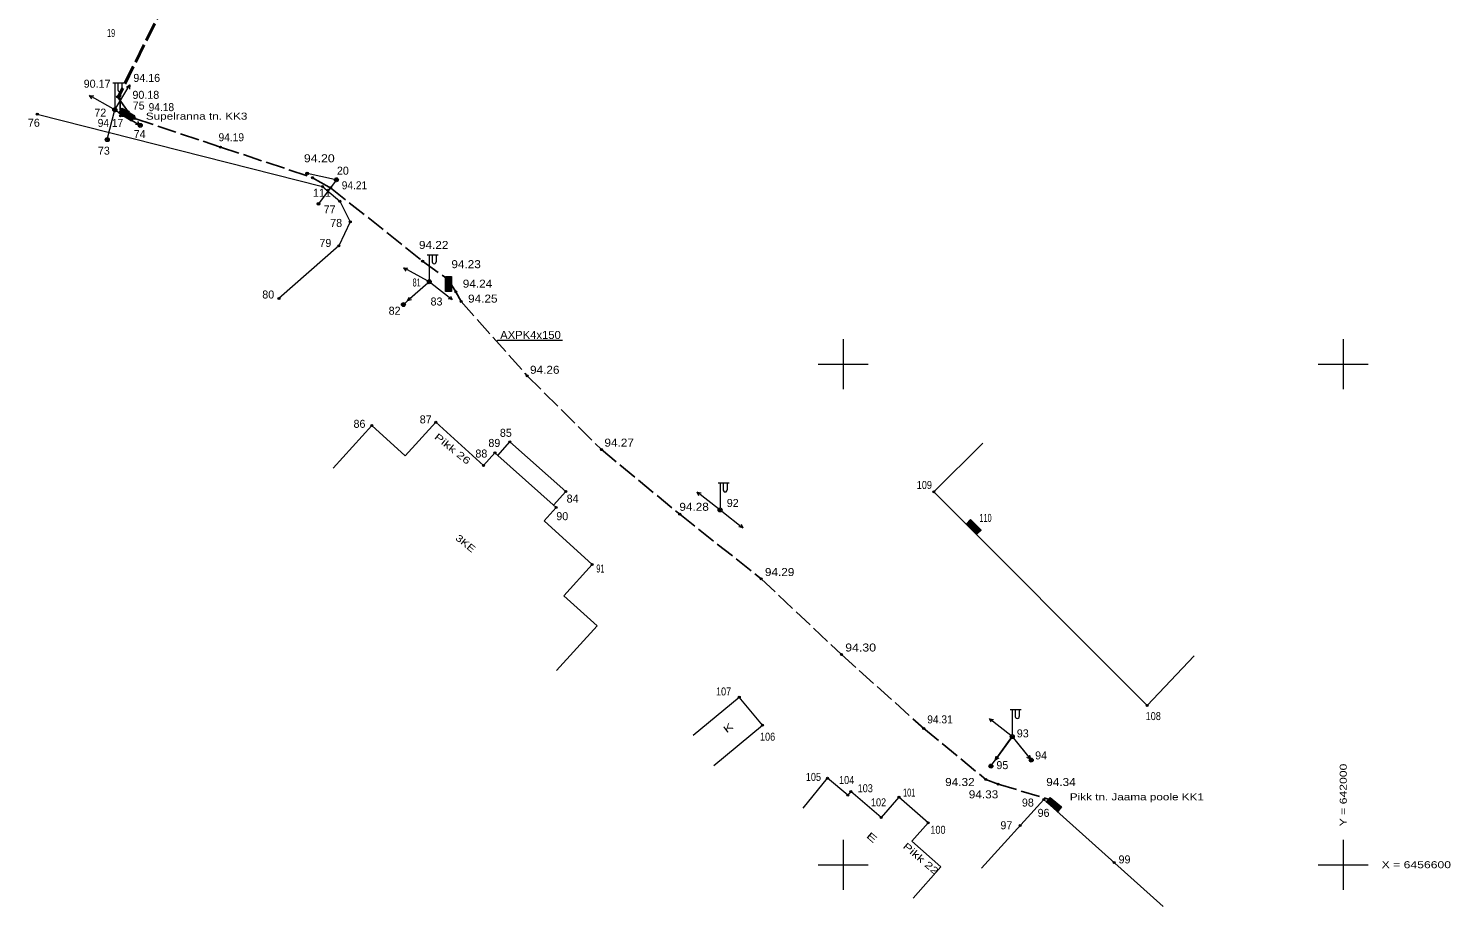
# Model space of a CAD drawing. Extents: x 641822 to 642020, y 6456596 to 6456802.
# Drawn here: x 641868.6 to 642010.7, y 6456595.8 to 6456683.6 of the extents above; entities that cross this region are included whole.
import ezdxf
from ezdxf.enums import TextEntityAlignment as Align

# ---------------------------------------------------------------- set-up
doc = ezdxf.new("R2010")
doc.units = 0
doc.header["$LTSCALE"] = 0.32
doc.header["$PDMODE"] = 32
doc.header["$PDSIZE"] = 0.16
doc.linetypes.add('LONG_DASHED', pattern=[7.5, 6, -1.5])
for name, color, linetype, lineweight in [('1', 7, 'Continuous', 13), ('11', 7, 'Continuous', 13), ('12', 7, 'Continuous', 13), ('13', 7, 'Continuous', 13), ('2', 7, 'Continuous', 13), ('21', 7, 'Continuous', 13), ('27', 7, 'Continuous', 13), ('28', 7, 'Continuous', 13), ('48', 7, 'Continuous', 13), ('49', 7, 'Continuous', 13), ('54', 7, 'Continuous', 13), ('57', 7, 'Continuous', 13), ('61', 7, 'Continuous', 13)]:
    doc.layers.add(name, color=color, linetype=linetype, lineweight=lineweight)
doc.layers.add('62', color=7, linetype='Continuous')

msp = doc.modelspace()

# ---------------------------------------------------------------- hatches: boundary and pattern name
at = {"layer": '27'}
for points in [[(641879.2, 6456674.81), (641877.61, 6456675.1), (641877.93, 6456675.6)], [(641879.2, 6456674.81), (641878.88, 6456674.3), (641877.61, 6456675.1)], [(641910.25, 6456658.78), (641910.85, 6456658.78), (641910.85, 6456657.28)], [(641910.25, 6456658.78), (641910.85, 6456657.28), (641910.25, 6456657.28)], [(641962.33, 6456634.07), (641962.75, 6456634.49), (641963.81, 6456633.43)], [(641962.33, 6456634.07), (641963.81, 6456633.43), (641963.39, 6456633.01)], [(641970.31, 6456606.27), (641970.69, 6456606.73), (641971.84, 6456605.77)], [(641970.31, 6456606.27), (641971.84, 6456605.77), (641971.46, 6456605.31)]]:
    msp.add_hatch(color=256, dxfattribs=at).paths.add_polyline_path(points)
at = {"layer": '54'}
for points in [[(641877.58, 6456676.71, 1), (641877.38, 6456676.71, 1)], [(641877.8, 6456676.82, 1), (641877.6, 6456676.82, 1)], [(641877.31, 6456675.42, 1), (641877.11, 6456675.42, 1)], [(641878.64, 6456675.22, 1), (641878.44, 6456675.22, 1)], [(641869.56, 6456674.99, 1), (641869.36, 6456674.99, 1)], [(641877.87, 6456674.82, 1), (641877.67, 6456674.82, 1)], [(641878.55, 6456675.02, 1), (641878.35, 6456675.02, 1)], [(641879.32, 6456674.56, 1), (641879.12, 6456674.56, 1)], [(641879.85, 6456673.87, 1), (641879.65, 6456673.87, 1)], [(641876.56, 6456672.44, 1), (641876.36, 6456672.44, 1)], [(641887.88, 6456671.7, 1), (641887.68, 6456671.7, 1)], [(641897.07, 6456668.64, 1), (641896.87, 6456668.64, 1)], [(641899.46, 6456668.43, 1), (641899.26, 6456668.43, 1)], [(641898.06, 6456667.75, 1), (641897.86, 6456667.75, 1)], [(641898.87, 6456667.64, 1), (641898.67, 6456667.64, 1)], [(641899.8, 6456666.28, 1), (641899.6, 6456666.28, 1)], [(641900.85, 6456664.22, 1), (641900.65, 6456664.22, 1)], [(641899.69, 6456661.82, 1), (641899.49, 6456661.82, 1)], [(641908.08, 6456660.3, 1), (641907.88, 6456660.3, 1)], [(641908.74, 6456658.24, 1), (641908.54, 6456658.24, 1)], [(641910.62, 6456658.46, 1), (641910.42, 6456658.46, 1)], [(641910.67, 6456657.98, 1), (641910.47, 6456657.98, 1)], [(641893.72, 6456656.57, 1), (641893.52, 6456656.57, 1)], [(641911.4, 6456657.23, 1), (641911.2, 6456657.23, 1)], [(641906.16, 6456655.97, 1), (641905.96, 6456655.97, 1)], [(641911.92, 6456656.28, 1), (641911.72, 6456656.28, 1)], [(641918.53, 6456648.85, 1), (641918.33, 6456648.85, 1)], [(641903, 6456643.88, 1), (641902.8, 6456643.88, 1)], [(641909.39, 6456644.2, 1), (641909.19, 6456644.2, 1)], [(641915.31, 6456641.16, 1), (641915.11, 6456641.16, 1)], [(641916.8, 6456642.24, 1), (641916.6, 6456642.24, 1)], [(641925.95, 6456641.47, 1), (641925.75, 6456641.47, 1)], [(641914.15, 6456639.88, 1), (641913.95, 6456639.88, 1)], [(641922.39, 6456637.29, 1), (641922.19, 6456637.29, 1)], [(641959.17, 6456637.25, 1), (641958.97, 6456637.25, 1)], [(641921.42, 6456635.7, 1), (641921.22, 6456635.7, 1)], [(641937.81, 6456635.44, 1), (641937.61, 6456635.44, 1)], [(641933.77, 6456635.02, 1), (641933.57, 6456635.02, 1)], [(641963.29, 6456633.88, 1), (641963.09, 6456633.88, 1)], [(641925.02, 6456629.99, 1), (641924.82, 6456629.99, 1)], [(641941.91, 6456628.57, 1), (641941.71, 6456628.57, 1)], [(641949.94, 6456621, 1), (641949.74, 6456621, 1)], [(641939.73, 6456616.74, 1), (641939.53, 6456616.74, 1)], [(641980.5, 6456615.91, 1), (641980.3, 6456615.91, 1)], [(641942.04, 6456613.94, 1), (641941.84, 6456613.94, 1)], [(641958.16, 6456613.62, 1), (641957.96, 6456613.62, 1)], [(641967.02, 6456612.8, 1), (641966.82, 6456612.8, 1)], [(641964.88, 6456609.85, 1), (641964.68, 6456609.85, 1)], [(641968.91, 6456610.45, 1), (641968.71, 6456610.45, 1)], [(641948.55, 6456608.63, 1), (641948.35, 6456608.63, 1)], [(641964.38, 6456608.52, 1), (641964.18, 6456608.52, 1)], [(641950.58, 6456606.96, 1), (641950.38, 6456606.96, 1)], [(641950.87, 6456607.3, 1), (641950.67, 6456607.3, 1)], [(641965.6, 6456608.05, 1), (641965.4, 6456608.05, 1)], [(641955.69, 6456606.76, 1), (641955.49, 6456606.76, 1)], [(641970.17, 6456606.52, 1), (641969.97, 6456606.52, 1)], [(641970.93, 6456606.45, 1), (641970.73, 6456606.45, 1)], [(641971.18, 6456606.14, 1), (641970.98, 6456606.14, 1)], [(641953.91, 6456604.72, 1), (641953.71, 6456604.72, 1)], [(641958.6, 6456604.19, 1), (641958.4, 6456604.19, 1)], [(641967.8, 6456603.91, 1), (641967.6, 6456603.91, 1)], [(641977.21, 6456600.21, 1), (641977.01, 6456600.21, 1)]]:
    msp.add_hatch(color=256, dxfattribs=at).paths.add_polyline_path(points)

# ---------------------------------------------------------------- linework, layer by layer
at = {"layer": '1'}
for p, q in [((641899.03, 6456639.62), (641902.9, 6456643.88)), ((641906.24, 6456640.84), (641902.9, 6456643.88)), ((641906.24, 6456640.84), (641909.29, 6456644.2)), ((641920.12, 6456634.36), (641921.32, 6456635.7)), ((641924.92, 6456629.99), (641920.12, 6456634.36)), ((641922.1, 6456626.88), (641924.92, 6456629.99)), ((641925.41, 6456623.86), (641922.1, 6456626.88)), ((641921.36, 6456619.4), (641925.41, 6456623.86)), ((641935.01, 6456612.93), (641939.63, 6456616.74)), ((641941.94, 6456613.94), (641939.63, 6456616.74)), ((641937.07, 6456609.92), (641941.94, 6456613.94)), ((641946, 6456605.65), (641948.45, 6456608.63)), ((641956.88, 6456602.36), (641958.5, 6456604.19)), ((641959.78, 6456599.79), (641956.88, 6456602.36)), ((641957.01, 6456596.67), (641959.78, 6456599.79))]:
    msp.add_line(p, q, dxfattribs=at)
for points in [[(641909.29, 6456644.2), (641914.05, 6456639.88), (641915.21, 6456641.16), (641921.32, 6456635.7)], [(641958.5, 6456604.19), (641955.59, 6456606.76), (641953.81, 6456604.72), (641950.77, 6456607.3), (641950.48, 6456606.96), (641948.45, 6456608.63)]]:
    msp.add_lwpolyline(points, dxfattribs=at)
at = {"layer": '11'}
for p, q in [((641877.01, 6456678.12), (641878.11, 6456678.12)), ((641877.21, 6456678.12), (641877.21, 6456675.62)), ((641877.51, 6456678.12), (641877.51, 6456677.42)), ((641877.91, 6456678.12), (641877.91, 6456677.42)), ((641908.44, 6456660.94), (641909.54, 6456660.94)), ((641908.64, 6456660.94), (641908.64, 6456658.44)), ((641908.94, 6456660.94), (641908.94, 6456660.24)), ((641909.34, 6456660.94), (641909.34, 6456660.24)), ((641937.51, 6456638.14), (641938.61, 6456638.14)), ((641937.71, 6456638.14), (641937.71, 6456635.64)), ((641938.01, 6456638.14), (641938.01, 6456637.44)), ((641938.41, 6456638.14), (641938.41, 6456637.44)), ((641966.72, 6456615.5), (641967.82, 6456615.5)), ((641966.92, 6456615.5), (641966.92, 6456613)), ((641967.22, 6456615.5), (641967.22, 6456614.8)), ((641967.62, 6456615.5), (641967.62, 6456614.8))]:
    msp.add_line(p, q, dxfattribs=at)
for centre, radius in [((641877.21, 6456675.42), 0.2), ((641876.46, 6456672.44), 0.1993), ((641908.64, 6456658.24), 0.2), ((641906.06, 6456655.97), 0.1993), ((641937.71, 6456635.44), 0.2), ((641966.92, 6456612.8), 0.2), ((641964.78, 6456609.85), 0.1993), ((641968.81, 6456610.45), 0.1993)]:
    msp.add_circle(centre, radius, dxfattribs=at)
for centre in [(641877.71, 6456677.4198), (641909.14, 6456660.2398), (641938.21, 6456637.4398), (641967.42, 6456614.7998)]:
    msp.add_arc(centre, 0.2, 179.93931, 0.0607, dxfattribs=at)
at = {"layer": '12'}
for p, q in [((641877.04, 6456675.52), (641874.69, 6456676.86)), ((641877.31, 6456675.59), (641878.7, 6456677.91)), ((641877.38, 6456675.32), (641879.69, 6456673.91)), ((641908.46, 6456658.34), (641906.09, 6456659.62)), ((641906.06, 6456655.97), (641908.64, 6456658.24)), ((641908.49, 6456658.11), (641906.46, 6456656.33)), ((641908.8, 6456658.12), (641910.93, 6456656.46)), ((641937.55, 6456635.56), (641935.43, 6456637.23)), ((641937.87, 6456635.32), (641940, 6456633.66)), ((641966.76, 6456612.92), (641964.64, 6456614.59)), ((641966.8, 6456612.64), (641965.22, 6456610.45)), ((641967.05, 6456612.64), (641968.73, 6456610.54))]:
    msp.add_line(p, q, dxfattribs=at)
for points in [[(641874.92, 6456676.52), (641874.69, 6456676.86), (641875.1, 6456676.83)], [(641878.36, 6456677.69), (641878.7, 6456677.91), (641878.66, 6456677.5)], [(641876.46, 6456672.44), (641877.21, 6456675.42), (641879.75, 6456673.87)], [(641879.47, 6456674.25), (641879.69, 6456673.91), (641879.28, 6456673.95)], [(641906.32, 6456659.29), (641906.09, 6456659.62), (641906.5, 6456659.61)], [(641906.85, 6456656.43), (641906.46, 6456656.33), (641906.62, 6456656.71)], [(641910.75, 6456656.82), (641910.93, 6456656.46), (641910.52, 6456656.54)], [(641935.6, 6456636.87), (641935.43, 6456637.23), (641935.83, 6456637.14)], [(641939.83, 6456634.03), (641940, 6456633.66), (641939.6, 6456633.75)], [(641964.81, 6456614.23), (641964.64, 6456614.59), (641965.04, 6456614.5)], [(641964.78, 6456609.85), (641966.92, 6456612.8), (641968.81, 6456610.45)], [(641965.57, 6456610.64), (641965.22, 6456610.45), (641965.29, 6456610.86)], [(641968.65, 6456610.93), (641968.73, 6456610.54), (641968.36, 6456610.71)]]:
    msp.add_lwpolyline(points, dxfattribs=at)
for centre in [(641877.21, 6456675.42), (641877.21, 6456675.42), (641877.21, 6456675.42), (641908.64, 6456658.24), (641908.64, 6456658.24), (641908.64, 6456658.24), (641937.71, 6456635.44), (641937.71, 6456635.44), (641966.92, 6456612.8), (641966.92, 6456612.8), (641966.92, 6456612.8)]:
    msp.add_circle(centre, 0.2, dxfattribs=at)
at = {"layer": '13'}
for p, q in [((641899.16, 6456668.47), (641896.43, 6456669.07)), ((641899.24, 6456668.27), (641897.58, 6456666.02))]:
    msp.add_line(p, q, dxfattribs=at)
for centre, radius in [((641896.4292, 6456669.0707), 0.1361), ((641896.4292, 6456669.0707), 0.1207), ((641896.4292, 6456669.0707), 0.1039), ((641896.4292, 6456669.0707), 0.0901), ((641896.4292, 6456669.0707), 0.0749), ((641896.4292, 6456669.0707), 0.0614), ((641896.4292, 6456669.0707), 0.0497), ((641896.4292, 6456669.0707), 0.0348), ((641896.4292, 6456669.0707), 0.0235), ((641896.4292, 6456669.0707), 0.0132), ((641896.4292, 6456669.0707), 0.00782), ((641899.36, 6456668.43), 0.2), ((641899.36, 6456668.43), 0.2), ((641897.5791, 6456666.0158), 0.1361), ((641897.5791, 6456666.0158), 0.1207), ((641897.5791, 6456666.0158), 0.1039), ((641897.5791, 6456666.0158), 0.0901), ((641897.5791, 6456666.0158), 0.0749), ((641897.5791, 6456666.0158), 0.0614), ((641897.5791, 6456666.0158), 0.0497), ((641897.5791, 6456666.0158), 0.0348), ((641897.5791, 6456666.0158), 0.0235), ((641897.5791, 6456666.0158), 0.0132), ((641897.5791, 6456666.0158), 0.00782)]:
    msp.add_circle(centre, radius, dxfattribs=at)
at = {"layer": '2'}
for p, q in [((641915.5, 6456640.9), (641916.7, 6456642.24)), ((641922.29, 6456637.29), (641916.7, 6456642.24)), ((641921.07, 6456635.92), (641922.29, 6456637.29))]:
    msp.add_line(p, q, dxfattribs=at)
at = {"layer": '21', "linetype": 'LONG_DASHED', "lineweight": 25}
for points in [[(641954.94, 6456719.57), (641954.14, 6456720.64), (641953.74, 6456720.74), (641944.39, 6456715.1), (641936.19, 6456710.01), (641927.77, 6456704.2), (641920.95, 6456700.11), (641917.86, 6456699.23), (641913.48, 6456697.73), (641910.79, 6456697.34), (641898.33, 6456695.89), (641896.06, 6456695.38), (641887.19, 6456691.88), (641886.48, 6456691.29), (641883.03, 6456687.29), (641882.22, 6456686.24), (641877.48, 6456676.71), (641878.54, 6456675.22)], [(641882.3, 6456686.18), (641877.7, 6456676.82), (641877.77, 6456674.82), (641879.22, 6456674.56), (641887.78, 6456671.7), (641896.97, 6456668.64), (641898.77, 6456667.64), (641907.98, 6456660.3), (641910.52, 6456658.46), (641911.3, 6456657.23), (641911.82, 6456656.28), (641918.43, 6456648.85), (641925.85, 6456641.47), (641933.67, 6456635.02), (641941.81, 6456628.57), (641949.84, 6456621), (641958.06, 6456613.62), (641964.28, 6456608.52), (641965.5, 6456608.05), (641970.83, 6456606.45)]]:
    msp.add_lwpolyline(points, dxfattribs=at)
at = {"layer": '21'}
msp.add_lwpolyline([(641921.95, 6456652.37), (641915.46, 6456652.39), (641915.35, 6456652.28)], dxfattribs=at)
at = {"layer": '27'}
for points in [[(641879.2, 6456674.81), (641877.61, 6456675.1), (641877.93, 6456675.6)], [(641879.2, 6456674.81), (641878.88, 6456674.3), (641877.61, 6456675.1)], [(641910.25, 6456658.78), (641910.85, 6456658.78), (641910.85, 6456657.28)], [(641910.25, 6456658.78), (641910.85, 6456657.28), (641910.25, 6456657.28)], [(641962.33, 6456634.07), (641962.75, 6456634.49), (641963.81, 6456633.43)], [(641962.33, 6456634.07), (641963.81, 6456633.43), (641963.39, 6456633.01)], [(641970.31, 6456606.27), (641970.69, 6456606.73), (641971.84, 6456605.77)], [(641970.31, 6456606.27), (641971.84, 6456605.77), (641971.46, 6456605.31)]]:
    msp.add_lwpolyline(points, close=True, dxfattribs=at)
at = {"layer": '28'}
msp.add_line((641980.4, 6456615.91), (641985.09, 6456620.86), dxfattribs=at)
for points in [[(641869.46, 6456674.99), (641897.96, 6456667.75), (641899.7, 6456666.28), (641900.75, 6456664.22), (641899.59, 6456661.82), (641893.62, 6456656.57)], [(641980.4, 6456615.91), (641959.07, 6456637.25), (641963.99, 6456642.13)], [(641963.83, 6456599.65), (641970.07, 6456606.52), (641982.01, 6456595.82)]]:
    msp.add_lwpolyline(points, dxfattribs=at)
at = {"layer": '48'}
msp.add_circle((641879.75, 6456673.87), 0.1998, dxfattribs=at)
at = {"layer": '54'}
for centre in [(641877.48, 6456676.71), (641877.7, 6456676.82), (641877.21, 6456675.42), (641878.54, 6456675.22), (641869.46, 6456674.99), (641877.77, 6456674.82), (641878.45, 6456675.02), (641879.22, 6456674.56), (641879.75, 6456673.87), (641876.46, 6456672.44), (641887.78, 6456671.7), (641896.97, 6456668.64), (641899.36, 6456668.43), (641897.96, 6456667.75), (641898.77, 6456667.64), (641899.7, 6456666.28), (641900.75, 6456664.22), (641899.59, 6456661.82), (641907.98, 6456660.3), (641908.64, 6456658.24), (641910.52, 6456658.46), (641910.57, 6456657.98), (641893.62, 6456656.57), (641911.3, 6456657.23), (641906.06, 6456655.97), (641911.82, 6456656.28), (641918.43, 6456648.85), (641902.9, 6456643.88), (641909.29, 6456644.2), (641915.21, 6456641.16), (641916.7, 6456642.24), (641925.85, 6456641.47), (641914.05, 6456639.88), (641922.29, 6456637.29), (641959.07, 6456637.25), (641921.32, 6456635.7), (641937.71, 6456635.44), (641933.67, 6456635.02), (641963.19, 6456633.88), (641924.92, 6456629.99), (641941.81, 6456628.57), (641949.84, 6456621), (641939.63, 6456616.74), (641980.4, 6456615.91), (641941.94, 6456613.94), (641958.06, 6456613.62), (641966.92, 6456612.8), (641964.78, 6456609.85), (641968.81, 6456610.45), (641948.45, 6456608.63), (641964.28, 6456608.52), (641950.48, 6456606.96), (641950.77, 6456607.3), (641965.5, 6456608.05), (641955.59, 6456606.76), (641970.07, 6456606.52), (641970.83, 6456606.45), (641971.08, 6456606.14), (641953.81, 6456604.72), (641958.5, 6456604.19), (641967.7, 6456603.91), (641977.11, 6456600.21)]:
    msp.add_circle(centre, 0.1, dxfattribs=at)
for p in [(641877.48, 6456676.71), (641877.7, 6456676.82), (641877.21, 6456675.42), (641878.54, 6456675.22), (641869.46, 6456674.99), (641877.77, 6456674.82), (641878.45, 6456675.02), (641879.22, 6456674.56), (641879.75, 6456673.87), (641876.46, 6456672.44), (641887.78, 6456671.7), (641896.97, 6456668.64), (641899.36, 6456668.43), (641897.96, 6456667.75), (641898.77, 6456667.64), (641899.7, 6456666.28), (641900.75, 6456664.22), (641899.59, 6456661.82), (641907.98, 6456660.3), (641908.64, 6456658.24), (641910.52, 6456658.46), (641893.62, 6456656.57), (641910.57, 6456657.98), (641911.3, 6456657.23), (641906.06, 6456655.97), (641911.82, 6456656.28), (641918.43, 6456648.85), (641902.9, 6456643.88), (641909.29, 6456644.2), (641915.21, 6456641.16), (641916.7, 6456642.24), (641925.85, 6456641.47), (641914.05, 6456639.88), (641922.29, 6456637.29), (641959.07, 6456637.25), (641921.32, 6456635.7), (641937.71, 6456635.44), (641933.67, 6456635.02), (641963.19, 6456633.88), (641924.92, 6456629.99), (641941.81, 6456628.57), (641949.84, 6456621), (641939.63, 6456616.74), (641980.4, 6456615.91), (641941.94, 6456613.94), (641958.06, 6456613.62), (641966.92, 6456612.8), (641964.78, 6456609.85), (641968.81, 6456610.45), (641948.45, 6456608.63), (641964.28, 6456608.52), (641950.48, 6456606.96), (641950.77, 6456607.3), (641965.5, 6456608.05), (641955.59, 6456606.76), (641970.07, 6456606.52), (641970.83, 6456606.45), (641971.08, 6456606.14), (641953.81, 6456604.72), (641958.5, 6456604.19), (641967.7, 6456603.91), (641977.11, 6456600.21)]:
    msp.add_point(p, dxfattribs=at)
at = {"layer": '61'}
for p, q in [((641950, 6456652.5), (641950, 6456647.5)), ((642000, 6456652.5), (642000, 6456647.5)), ((641947.5, 6456650), (641952.5, 6456650)), ((641997.5, 6456650), (642002.5, 6456650)), ((641950, 6456602.5), (641950, 6456597.5)), ((642000, 6456602.5), (642000, 6456597.5)), ((641947.5, 6456600), (641952.5, 6456600)), ((641997.5, 6456600), (642002.5, 6456600))]:
    msp.add_line(p, q, dxfattribs=at)

# ---------------------------------------------------------------- texts
at = {"layer": '21', "width": 1.05}
msp.add_text('AXPK4x150', height=0.8, dxfattribs=at).set_placement((641915.73, 6456652.53))
at = {"layer": '49'}
for s, p in [('90.17', (641874.1, 6456677.63)), ('94.16', (641879.06, 6456678.21)), ('90.18', (641878.97, 6456676.52))]:
    msp.add_text(s, height=0.8, dxfattribs=at).set_placement(p)
for s, width, p in [('94.18', 0.95, (641880.59, 6456675.29)), ('94.17', 0.95, (641875.5, 6456673.71)), ('94.19', 0.95, (641887.58, 6456672.28)), ('94.20', 1.15, (641896.11, 6456670.18)), ('94.21', 0.95, (641899.89, 6456667.48)), ('94.22', 1.1, (641907.61, 6456661.52)), ('94.23', 1.1, (641910.85, 6456659.6)), ('94.24', 1.1, (641911.99, 6456657.65)), ('94.25', 1.1, (641912.52, 6456656.16)), ('94.26', 1.1, (641918.71, 6456649.05)), ('94.27', 1.1, (641926.15, 6456641.77)), ('94.28', 1.1, (641933.64, 6456635.36)), ('94.29', 1.1, (641942.19, 6456628.84)), ('94.30', 1.15, (641950.22, 6456621.3)), ('94.31', 0.95, (641958.42, 6456614.12)), ('94.32', 1.1, (641960.21, 6456607.86)), ('94.34', 1.1, (641970.31, 6456607.86)), ('94.33', 1.1, (641962.57, 6456606.63))]:
    msp.add_text(s, height=0.8, dxfattribs=dict(at, width=width)).set_placement(p)
at = {"layer": '57', "width": 1.25}
for s, p in [('Supelranna tn. KK3', (641885.385, 6456674.44)), ('Pikk tn. Jaama poole KK1', (641979.37, 6456606.43))]:
    msp.add_text(s, height=0.7, dxfattribs=at).set_placement(p, align=Align.CENTER)
at = {"layer": '57'}
for s, rotation, width, p in [('Pikk 26', 321.168, 1.4, (641910.7505, 6456641.2785)), ('3KE', 321.168, 1.25, (641912.0505, 6456631.8293)), ('K', 36.983, 1.5, (641938.7294, 6456613.3982)), ('E', 319.477, 1.65, (641952.6576, 6456602.4587)), ('Pikk 22', 319.477, 1.4, (641957.5576, 6456600.3435))]:
    msp.add_text(s, height=0.7, rotation=rotation, dxfattribs=dict(at, width=width)).set_placement(p, align=Align.CENTER)
at = {"layer": '57', "width": 1.3}
msp.add_text(' Y = 642000', height=0.7, rotation=90, dxfattribs=at).set_placement((642000.35, 6456603.5))
msp.add_text(' X = 6456600', height=0.7, dxfattribs=at).set_placement((642003.5, 6456599.65))
at = {"layer": '62'}
for s, width, p in [('19', 0.6, (641876.43, 6456682.7)), ('81', 0.6, (641906.97, 6456657.77)), ('109', 0.85, (641957.37, 6456637.54)), ('110', 0.6, (641963.63, 6456634.25)), ('91', 0.6, (641925.34, 6456629.19)), ('107', 0.85, (641937.3, 6456616.91)), ('108', 0.85, (641980.25, 6456614.45)), ('106', 0.85, (641941.7, 6456612.39)), ('105', 0.85, (641946.28, 6456608.37)), ('104', 0.85, (641949.6, 6456608.06)), ('103', 0.85, (641951.46, 6456607.24)), ('101', 0.6, (641956, 6456606.81)), ('102', 0.85, (641952.79, 6456605.83)), ('100', 0.85, (641958.73, 6456603.09))]:
    msp.add_text(s, height=0.8, dxfattribs=dict(at, width=width)).set_placement(p)
for s, p in [('72', (641875.16, 6456674.74)), ('75', (641879, 6456675.45)), ('76', (641868.52, 6456673.73)), ('74', (641879.09, 6456672.59)), ('73', (641875.52, 6456670.94)), ('20', (641899.41, 6456668.94)), ('111', (641897.02, 6456666.73)), ('77', (641898.08, 6456665.07)), ('78', (641898.74, 6456663.72)), ('79', (641897.66, 6456661.72)), ('80', (641891.95, 6456656.57)), ('83', (641908.77, 6456655.87)), ('82', (641904.58, 6456654.95)), ('86', (641901.07, 6456643.65)), ('87', (641907.69, 6456644.09)), ('89', (641914.55, 6456641.74)), ('85', (641915.7, 6456642.75)), ('88', (641913.25, 6456640.68)), ('84', (641922.37, 6456636.18)), ('92', (641938.38, 6456635.74)), ('90', (641921.34, 6456634.42)), ('93', (641967.37, 6456612.72)), ('94', (641969.2, 6456610.52)), ('95', (641965.33, 6456609.55)), ('98', (641967.88, 6456605.81)), ('96', (641969.45, 6456604.78)), ('97', (641965.73, 6456603.54)), ('99', (641977.54, 6456600.13))]:
    msp.add_text(s, height=0.8, dxfattribs=at).set_placement(p)

doc.saveas('drawing.dxf')
